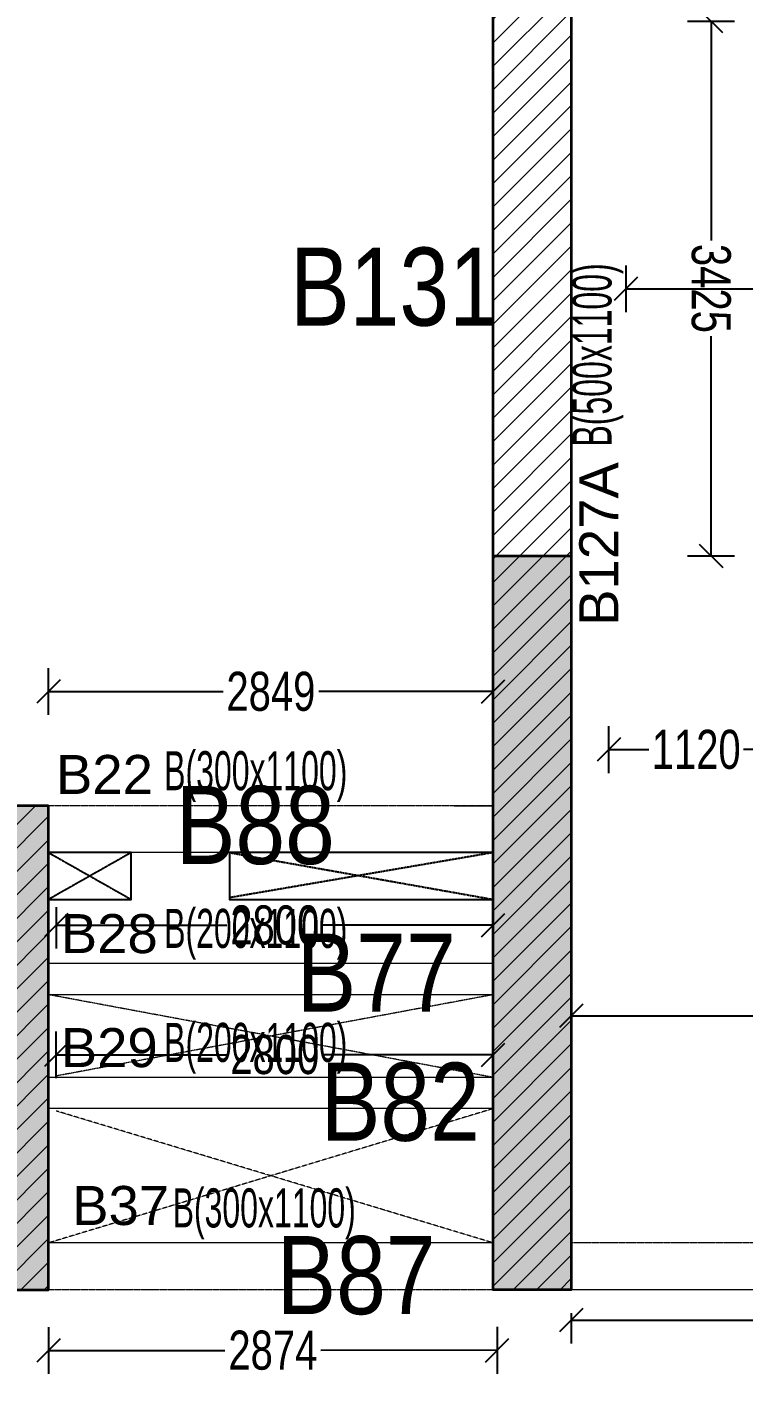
# Model space of a CAD drawing. Header units: millimetres. Extents: x -2 to 69443, y 95 to 32793.
# Drawn here: x 41737 to 46326, y 18937 to 27577 of the extents above; entities that cross this region are included whole.
import ezdxf
from ezdxf.enums import TextEntityAlignment as Align

# ---------------------------------------------------------------- set-up
doc = ezdxf.new("R2010")
doc.units = ezdxf.units.MM
doc.linetypes.add('HIDDEN', pattern=[0.375, 0.25, -0.125])
for name, color, linetype, lineweight in [('A-HIDD-ABVE', 8, 'HIDDEN', 20), ('S-BEAM', 7, 'Continuous', 18), ('S-BEAM-IDEN', 2, 'Continuous', 9), ('S-COL HATCH', 9, 'Continuous', 0), ('S-COLS', 5, 'Continuous', 35)]:
    doc.layers.add(name, color=color, linetype=linetype, lineweight=lineweight)
for name, color, linetype in [('Abhinav working', 6, 'Continuous'), ('Beam Nos', 7, 'Continuous'), ('changes', 7, 'Continuous'), ('CUTOUT', 4, 'Continuous')]:
    doc.layers.add(name, color=color, linetype=linetype)
doc.styles.add('Dim.s & Anno.(Misc.)', font='ARIALN.TTF')
doc.styles.add('SC-BBS1', font='SansSerif')
doc.styles.add('SOBHA', font='swisscl.ttf')
doc.styles.add('Swis721 LtCn BT', font='swisscl.ttf', dxfattribs={"width": 0.9, "height": 233.355162})
doc.dimstyles.new('S-100', dxfattribs={"dimscale": 100, "dimtxt": 2.5, "dimasz": 1.5, "dimexe": 1.5, "dimexo": 1.5, "dimgap": 0.1, "dimtad": 0, "dimdec": 0, "dimrnd": 0.0005, "dimzin": 0, "dimdsep": 46, "dimtxsty": 'SOBHA', "dimblk": 'OBLIQUE', "dimcen": 0.09, "dimclrd": 8, "dimclre": 8, "dimclrt": 6, "dimadec": 0, "dimazin": 0, "dimtfac": 1, "dimtdec": 0, "dimtofl": 0, "dimtmove": 0, "dimatfit": 3, "dimfxl": 1.5, "dimfxlon": 1, "dimtolj": 1, "dimtzin": 0, "dimlwd": -1, "dimlwe": -1, "dimarcsym": 0})
pattern_1 = [(45, (-31890644.18, 20635841.75), (-75.1300955, 75.1300955), [])]

# ---------------------------------------------------------------- blocks, each defined once
blk = doc.blocks.new('A$Cebf64a2d')
at = {"layer": 'S-COL HATCH', "transparency": 33554687}
h = blk.add_hatch(dxfattribs=at)
h.set_pattern_fill('ANSI31', color=256, scale=850)
h.set_pattern_definition(pattern_1)
h.paths.add_polyline_path([(42379.4, 22675.2), (41879.4, 22675.2), (41879.4, 12975.2), (42379.4, 12975.2)])
h = blk.add_hatch(dxfattribs=at)
h.set_pattern_fill('ANSI31', color=256, scale=850)
h.set_pattern_definition(pattern_1)
h.paths.add_polyline_path([(39029.4, 16075.2), (38729.4, 16075.2), (38729.4, 12975.2), (39029.4, 12975.2)])
at = {"layer": 'S-COLS', "elevation": 0}
for points in [[(42379.4, 12975.2), (41879.4, 12975.2), (41879.4, 22675.2), (42379.4, 22675.2)], [(39029.4, 16075.2), (38729.4, 16075.2), (38729.4, 12975.2), (39029.4, 12975.2)]]:
    blk.add_lwpolyline(points, close=True, dxfattribs=at)
blk = doc.blocks.new('A$C2f35dc8c')
at = {"layer": 'S-COL HATCH', "transparency": 33554687}
h = blk.add_hatch(color=256, dxfattribs=at)
h.dxf.hatch_style = 1
h.paths.add_polyline_path([(41879.4, 17675.2), (42379.4, 17675.2), (42379.4, 12975.2), (41879.4, 12975.2)])
h = blk.add_hatch(color=256, dxfattribs=at)
h.dxf.hatch_style = 1
h.paths.add_polyline_path([(39029.4, 16075.2), (38729.4, 16075.2), (38729.4, 12975.2), (39029.4, 12975.2)])
at = {"layer": 'S-COLS', "elevation": 0}
blk.add_lwpolyline([(42379.4, 17675.2), (42379.4, 12975.2), (41879.4, 12975.2), (41879.4, 17675.2)], dxfattribs=at)
for points in [[(41879.4, 17675.2), (42379.4, 17675.2), (42379.4, 12975.2), (41879.4, 12975.2)], [(39029.4, 16075.2), (38729.4, 16075.2), (38729.4, 12975.2), (39029.4, 12975.2)]]:
    blk.add_lwpolyline(points, close=True, dxfattribs=at)
blk = doc.blocks.new('A$C80c03267')
at = {"layer": 'CUTOUT', "color": 8, "linetype": 'HIDDEN'}
for p, q in [((34180.1, 3100), (34710.1, 2800)), ((34710.1, 3100), (34180.1, 2800)), ((35340.1, 3100), (37030.1, 2800)), ((37030.1, 3100), (35340.1, 2811))]:
    blk.add_line(p, q, dxfattribs=at)
at = {"layer": 'CUTOUT'}
for points in [[(34710.1, 3100), (34180.1, 3100), (34180.1, 2800), (34710.1, 2800)], [(37030.1, 3100), (35340.1, 3100), (35340.1, 2800), (37030.1, 2800)]]:
    blk.add_lwpolyline(points, close=True, dxfattribs=at)
blk = doc.blocks.new('_OBLIQUE')
at = {"color": 0, "linetype": 'ByBlock'}
blk.add_line((-0.5, -0.5), (0.5, 0.5), dxfattribs=at)
blk = doc.blocks.new('*D388')
at = {"layer": 'Abhinav working', "color": 8, "transparency": 16777216}
for p, q in [((41925.1, 20844.7), (41925.1, 21144.7)), ((44725.1, 20844.7), (44725.1, 21144.7)), ((41925.1, 20994.7), (43018.5, 20994.7)), ((44725.1, 20994.7), (43631.7, 20994.7))]:
    blk.add_line(p, q, dxfattribs=at)
at = {"layer": 'Defpoints', "color": 0, "transparency": 16777216}
for p in [(44725.1, 20994.7), (41925.1, 19990.4, 0), (44725.1, 19990.4, 0)]:
    blk.add_point(p, dxfattribs=at)
at = {"layer": 'Abhinav working', "color": 8, "transparency": 16777216, "xscale": 150, "yscale": 150, "zscale": 150, "rotation": 180}
blk.add_blockref('_OBLIQUE', (41925.1, 20994.7), dxfattribs=at)
at = {"layer": 'Abhinav working', "color": 8, "transparency": 16777216, "xscale": 150, "yscale": 150, "zscale": 150}
blk.add_blockref('_OBLIQUE', (44725.1, 20994.7), dxfattribs=at)
at = {"layer": 'Abhinav working', "color": 6, "transparency": 16777216, "insert": (43325.1, 20994.7), "char_height": 250, "attachment_point": 5, "style": 'SOBHA'}
blk.add_mtext('\\A1;2800', dxfattribs=at)
blk = doc.blocks.new('*D389')
at = {"layer": 'Abhinav working', "color": 8, "transparency": 16777216}
for p, q in [((41925.1, 21940.4), (41925.1, 21674.5)), ((44725.1, 21940.4), (44725.1, 21674.5)), ((41925.1, 21824.5), (43018.5, 21824.5)), ((44725.1, 21824.5), (43631.7, 21824.5))]:
    blk.add_line(p, q, dxfattribs=at)
at = {"layer": 'Defpoints', "color": 0, "transparency": 16777216}
for p in [(41925.1, 22090.4, 0), (44725.1, 22090.4, 0), (44725.1, 21824.5)]:
    blk.add_point(p, dxfattribs=at)
at = {"layer": 'Abhinav working', "color": 8, "transparency": 16777216, "xscale": 150, "yscale": 150, "zscale": 150, "rotation": 180}
blk.add_blockref('_OBLIQUE', (41925.1, 21824.5), dxfattribs=at)
at = {"layer": 'Abhinav working', "color": 8, "transparency": 16777216, "xscale": 150, "yscale": 150, "zscale": 150}
blk.add_blockref('_OBLIQUE', (44725.1, 21824.5), dxfattribs=at)
at = {"layer": 'Abhinav working', "color": 6, "transparency": 16777216, "insert": (43325.1, 21824.5), "char_height": 250, "attachment_point": 5, "style": 'SOBHA'}
blk.add_mtext('\\A1;2800', dxfattribs=at)
blk = doc.blocks.new('*D390')
at = {"layer": 'Abhinav working', "color": 8, "transparency": 16777216}
for p, q in [((45225.1, 21094.1), (45225.1, 21394.1)), ((51775.1, 21094.1), (51775.1, 21394.1)), ((45225.1, 21244.1), (48192.9, 21244.1)), ((51775.1, 21244.1), (48807.3, 21244.1))]:
    blk.add_line(p, q, dxfattribs=at)
at = {"layer": 'Defpoints', "color": 0, "transparency": 16777216}
for p in [(51775.1, 21244.1), (45225.1, 19990.4, 0), (51775.1, 19990.4)]:
    blk.add_point(p, dxfattribs=at)
at = {"layer": 'Abhinav working', "color": 8, "transparency": 16777216, "xscale": 150, "yscale": 150, "zscale": 150, "rotation": 180}
blk.add_blockref('_OBLIQUE', (45225.1, 21244.1), dxfattribs=at)
at = {"layer": 'Abhinav working', "color": 8, "transparency": 16777216, "xscale": 150, "yscale": 150, "zscale": 150}
blk.add_blockref('_OBLIQUE', (51775.1, 21244.1), dxfattribs=at)
at = {"layer": 'Abhinav working', "color": 6, "transparency": 16777216, "insert": (48500.1, 21244.1), "char_height": 250, "attachment_point": 5, "style": 'SOBHA'}
blk.add_mtext('\\A1;6550', dxfattribs=at)
blk = doc.blocks.new('*D462')
at = {"layer": 'Abhinav working', "color": 8, "transparency": 16777216}
for p, q in [((41876, 19251.2), (41876, 18951.2)), ((44750.1, 19252), (44750.2, 18952)), ((41876, 19101.2), (43005.3, 19101.5)), ((44750.2, 19102), (43620.8, 19101.7))]:
    blk.add_line(p, q, dxfattribs=at)
at = {"layer": 'Defpoints', "color": 0, "transparency": 16777216}
for p in [(41875.9, 19489.7), (44750.1, 19490.5), (44750.2, 19102)]:
    blk.add_point(p, dxfattribs=at)
at = {"layer": 'Abhinav working', "color": 8, "transparency": 16777216, "xscale": 150, "yscale": 150, "zscale": 150}
for p, rotation in [((41876, 19101.2), 180.0155512640855), ((44750.2, 19102), 0.0155512640856049)]:
    blk.add_blockref('_OBLIQUE', p, dxfattribs=dict(at, rotation=rotation))
at = {"layer": 'Abhinav working', "color": 6, "transparency": 16777216, "insert": (43313.1, 19101.6), "char_height": 250, "attachment_point": 5, "rotation": 0.01555, "style": 'SOBHA'}
blk.add_mtext('\\A1;2874', dxfattribs=at)
blk = doc.blocks.new('*D463')
at = {"layer": 'Abhinav working', "color": 8, "transparency": 16777216}
for p, q in [((41875.9, 23171), (41875.9, 23471)), ((44725.1, 23171), (44725.1, 23471)), ((41875.9, 23321), (42993.9, 23321)), ((44725.1, 23321), (43607.1, 23321))]:
    blk.add_line(p, q, dxfattribs=at)
at = {"layer": 'Defpoints', "color": 0, "transparency": 16777216}
for p in [(44725.1, 23321), (41875.9, 22589.7), (44725.1, 22589.7)]:
    blk.add_point(p, dxfattribs=at)
at = {"layer": 'Abhinav working', "color": 8, "transparency": 16777216, "xscale": 150, "yscale": 150, "zscale": 150}
for p, rotation in [((41875.9, 23321), 180.0002452674936), ((44725.1, 23321), 0.0002452674935816)]:
    blk.add_blockref('_OBLIQUE', p, dxfattribs=dict(at, rotation=rotation))
at = {"layer": 'Abhinav working', "color": 6, "transparency": 16777216, "insert": (43300.5, 23321), "char_height": 250, "attachment_point": 5, "rotation": 0.00025, "style": 'SOBHA'}
blk.add_mtext('\\A1;2849', dxfattribs=at)
blk = doc.blocks.new('*D464')
at = {"layer": 'Abhinav working', "color": 8, "transparency": 16777216}
for p, q in [((45225.1, 19340.5), (45225.1, 19145)), ((45225.1, 19295), (48192.9, 19295)), ((51775, 19295), (48807.2, 19295)), ((51775, 19340.5), (51775, 19145))]:
    blk.add_line(p, q, dxfattribs=at)
at = {"layer": 'Defpoints', "color": 0, "transparency": 16777216}
for p in [(45225.1, 19490.5), (51775, 19490.5), (51775, 19295)]:
    blk.add_point(p, dxfattribs=at)
at = {"layer": 'Abhinav working', "color": 8, "transparency": 16777216, "xscale": 150, "yscale": 150, "zscale": 150, "rotation": 180}
blk.add_blockref('_OBLIQUE', (45225.1, 19295), dxfattribs=at)
at = {"layer": 'Abhinav working', "color": 8, "transparency": 16777216, "xscale": 150, "yscale": 150, "zscale": 150}
blk.add_blockref('_OBLIQUE', (51775, 19295), dxfattribs=at)
at = {"layer": 'Abhinav working', "color": 6, "transparency": 16777216, "insert": (48500.1, 19295), "char_height": 250, "attachment_point": 5, "style": 'SOBHA'}
blk.add_mtext('\\A1;6550', dxfattribs=at)
blk = doc.blocks.new('*D288')
at = {"layer": 'Abhinav working', "color": 8, "transparency": 16777216}
for p, q in [((45465.9, 22799.2), (45465.9, 23099.2)), ((46585.9, 22799.2), (46585.9, 23099.2)), ((45465.9, 22949.2), (45722.1, 22949.2)), ((46585.9, 22949.2), (46329.7, 22949.2))]:
    blk.add_line(p, q, dxfattribs=at)
at = {"layer": 'Defpoints', "color": 0, "transparency": 16777216}
for p in [(46585.9, 22949.2), (45465.9, 22189.7), (46585.9, 22189.7)]:
    blk.add_point(p, dxfattribs=at)
at = {"layer": 'Abhinav working', "color": 8, "transparency": 16777216, "xscale": 150, "yscale": 150, "zscale": 150, "rotation": 180}
blk.add_blockref('_OBLIQUE', (45465.9, 22949.2), dxfattribs=at)
at = {"layer": 'Abhinav working', "color": 8, "transparency": 16777216, "xscale": 150, "yscale": 150, "zscale": 150}
blk.add_blockref('_OBLIQUE', (46585.9, 22949.2), dxfattribs=at)
at = {"layer": 'Abhinav working', "color": 6, "transparency": 16777216, "insert": (46025.9, 22949.2), "char_height": 250, "attachment_point": 5, "style": 'SOBHA'}
blk.add_mtext('\\A1;1120', dxfattribs=at)
blk = doc.blocks.new('*D267')
at = {"layer": 'Abhinav working', "color": 8, "transparency": 16777216}
for p, q in [((45575.1, 26050.2), (45575.1, 25750.2)), ((48275.1, 26050.2), (48275.1, 25750.2)), ((45575.1, 25900.2), (46618.5, 25900.2)), ((48275.1, 25900.2), (47231.7, 25900.2))]:
    blk.add_line(p, q, dxfattribs=at)
at = {"layer": 'Defpoints', "color": 0, "transparency": 16777216}
for p in [(45575.1, 27440, 0), (48275.1, 27440), (48275.1, 25900.2)]:
    blk.add_point(p, dxfattribs=at)
at = {"layer": 'Abhinav working', "color": 8, "transparency": 16777216, "xscale": 150, "yscale": 150, "zscale": 150, "rotation": 180}
blk.add_blockref('_OBLIQUE', (45575.1, 25900.2), dxfattribs=at)
at = {"layer": 'Abhinav working', "color": 8, "transparency": 16777216, "xscale": 150, "yscale": 150, "zscale": 150}
blk.add_blockref('_OBLIQUE', (48275.1, 25900.2), dxfattribs=at)
at = {"layer": 'Abhinav working', "color": 6, "transparency": 16777216, "insert": (46925.1, 25900.2), "char_height": 250, "attachment_point": 5, "style": 'SOBHA'}
blk.add_mtext('\\A1;2700', dxfattribs=at)
blk = doc.blocks.new('*D273')
at = {"layer": 'Abhinav working', "color": 8, "transparency": 16777216}
for p, q in [((45970.7, 27615), (46270.7, 27615)), ((46120.7, 27615), (46120.7, 26209.3)), ((46120.7, 24190.5), (46120.7, 25596.2)), ((45970.7, 24190.5), (46270.7, 24190.5))]:
    blk.add_line(p, q, dxfattribs=at)
at = {"layer": 'Defpoints', "color": 0, "transparency": 16777216}
for p in [(45225.1, 27615, 0), (45225.1, 24190.5, 0), (46120.7, 24190.5)]:
    blk.add_point(p, dxfattribs=at)
at = {"layer": 'Abhinav working', "color": 8, "transparency": 16777216, "xscale": 150, "yscale": 150, "zscale": 150}
for p, rotation in [((46120.7, 27615), 90.00042350719104), ((46120.7, 24190.5), 270.0004235071911)]:
    blk.add_blockref('_OBLIQUE', p, dxfattribs=dict(at, rotation=rotation))
at = {"layer": 'Abhinav working', "color": 6, "transparency": 16777216, "insert": (46120.7, 25902.7), "char_height": 250, "attachment_point": 5, "rotation": 270.00042, "style": 'SOBHA'}
blk.add_mtext('\\A1;3425', dxfattribs=at)

msp = doc.modelspace()

# ---------------------------------------------------------------- linework, layer by layer
at = {"layer": 'A-HIDD-ABVE', "linetype": 'HIDDEN'}
for p, q in [((41875.1, 22289.7), (41875, 22289.7)), ((44725.1, 20849.7, 0), (41875.1, 21379.7)), ((44725.1, 21379.7, 0), (41925.1, 20859)), ((44725, 20649.7, 0), (41875.1, 19789.7, 0)), ((44725.1, 19789.7, 0), (41925.1, 20634.6))]:
    msp.add_line(p, q, dxfattribs=at)
at = {"layer": 'S-BEAM', "linetype": 'HIDDEN'}
for p, q in [((45225.1, 27357.9, 0), (45225.1, 24189.7)), ((44725.1, 24189.7, 0), (44725, 27244.7, 0)), ((44725.1, 22589.7, 0), (41875.1, 22589.7, 0)), ((51775.1, 19789.7), (45225.1, 19789.7, 0)), ((44725.1, 19489.7, 0), (41875.1, 19489.7, 0))]:
    msp.add_line(p, q, dxfattribs=at)
at = {"layer": 'S-BEAM'}
for p, q in [((44475.1, 22589.7, 0), (44725.1, 22589.7, 0)), ((44725.1, 22289.7, 0), (41875.1, 22289.7, 0)), ((41875.1, 22289.7, 0), (41875.1, 22289.7, 0)), ((44725, 21579.7), (41875.1, 21579.7)), ((44725, 21379.7), (41875, 21379.7)), ((44725, 20849.7, 0), (41875.1, 20849.7, 0)), ((44725, 20649.7, 0), (41875.1, 20649.7)), ((44725.1, 19789.7), (41875.1, 19789.7, 0)), ((47575.1, 19489.7), (45225.1, 19489.7, 0))]:
    msp.add_line(p, q, dxfattribs=at)

# ---------------------------------------------------------------- block references
at = {"layer": 'Beam Nos'}
msp.add_blockref('A$C80c03267', (7695.5, 19189.7), dxfattribs=at)
at = {"layer": 'changes'}
for name in ['A$C2f35dc8c', 'A$Cebf64a2d']:
    msp.add_blockref(name, (2845.7, 6514.5), dxfattribs=at)

# ---------------------------------------------------------------- texts
at = {"layer": 'Abhinav working', "char_height": 500, "attachment_point": 1, "style": 'Dim.s & Anno.(Misc.)'}
for s, insert in [('B131', (43423.3, 26164.3, 0)), ('B88', (42691.1, 22716.4, 0)), ('B77', (43465.4, 21770.9, 0)), ('B82', (43620.2, 20944.1, 0)), ('B87', (43336.8, 19833.7, 0))]:
    msp.add_mtext_dynamic_manual_height_columns(s, width=21149.247, gutter_width=5423.5, heights=[0], dxfattribs=dict(at, insert=insert))
at = {"layer": 'Beam Nos', "style": 'SC-BBS1'}
msp.add_text('B127A', height=250, rotation=90, dxfattribs=at).set_placement((45601.7, 24265.9), align=Align.BOTTOM_CENTER)
for s, p in [('B22', (42233.7, 22589.9, 0)), ('B28', (42264.6, 21570.8, 0)), ('B29', (42264.6, 20840.8, 0)), ('B37', (42337.7, 19829.6))]:
    msp.add_text(s, height=250, dxfattribs=at).set_placement(p, align=Align.BOTTOM_CENTER)
at = {"layer": 'S-BEAM-IDEN', "style": 'Swis721 LtCn BT', "width": 0.8}
msp.add_text('B(500x1100)', height=250, rotation=90, dxfattribs=at).set_placement((45483.1, 24889.7, 0))
for s, p in [('B(300x1100)', (42616.5, 22689.1)), ('B(200x1100)', (42616.5, 21679.1, 0)), ('B(200x1100)', (42616.5, 20949.1, 0)), ('B(300x1100)', (42670.5, 19889.1))]:
    msp.add_text(s, height=250, dxfattribs=at).set_placement(p)

# ---------------------------------------------------------------- dimensions: what is measured, and where the dimension line sits
at = {"layer": 'Abhinav working', "color": 3}
for p1, p2, distance, picture, middle in [((45225.0674, 27614.9881, 0), (45225.0928, 24190.4553, 0), 895.6461, '*D273', (46120.7262, 25902.7283, 0)), ((45575.1, 27440, 0), (48275.1, 27440, 0), -1539.9, '*D267', (46925.1, 25900.2, 0)), ((41875.9, 22589.7, 0), (44725.1, 22589.7, 0), 731.3, '*D463', (43300.5, 23321, 0)), ((41875.9, 19489.7, 0), (44750.1, 19490.5, 0), -388.5, '*D462', (43313.1, 19101.6, 0)), ((45225.1, 19490.5, 0), (51775, 19490.5, 0), -195.5, '*D464', (48500.1, 19295, 0))]:
    dim = msp.add_aligned_dim(p1=p1, p2=p2, distance=distance, dimstyle='S-100', dxfattribs=at)
    dim.commit()
    dim.dimension.update_dxf_attribs({"geometry": picture, "text_midpoint": middle})
dim = msp.add_linear_dim(base=(46585.9, 22949.2, 0), p1=(45465.9, 22189.7, 0), p2=(46585.9, 22189.7, 0), dimstyle='S-100', dxfattribs=at)
dim.commit()
dim.dimension.update_dxf_attribs({"geometry": '*D288', "text_midpoint": (46025.9, 22949.2, 0)})
at = {"layer": 'Abhinav working'}
for base, p1, p2, picture, middle in [((44725.1, 21824.5, 0), (41925.1, 22090.4, 0), (44725.1, 22090.4, 0), '*D389', (43325.1, 21824.5, 0)), ((51775.1, 21244.1, 0), (45225.1, 19990.4, 0), (51775.1, 19990.4, 0), '*D390', (48500.1, 21244.1, 0)), ((44725.1, 20994.7, 0), (41925.1, 19990.4, 0), (44725.1, 19990.4, 0), '*D388', (43325.1, 20994.7, 0))]:
    dim = msp.add_linear_dim(base=base, p1=p1, p2=p2, dimstyle='S-100', dxfattribs=at)
    dim.commit()
    dim.dimension.update_dxf_attribs({"geometry": picture, "text_midpoint": middle})

doc.saveas('drawing.dxf')
